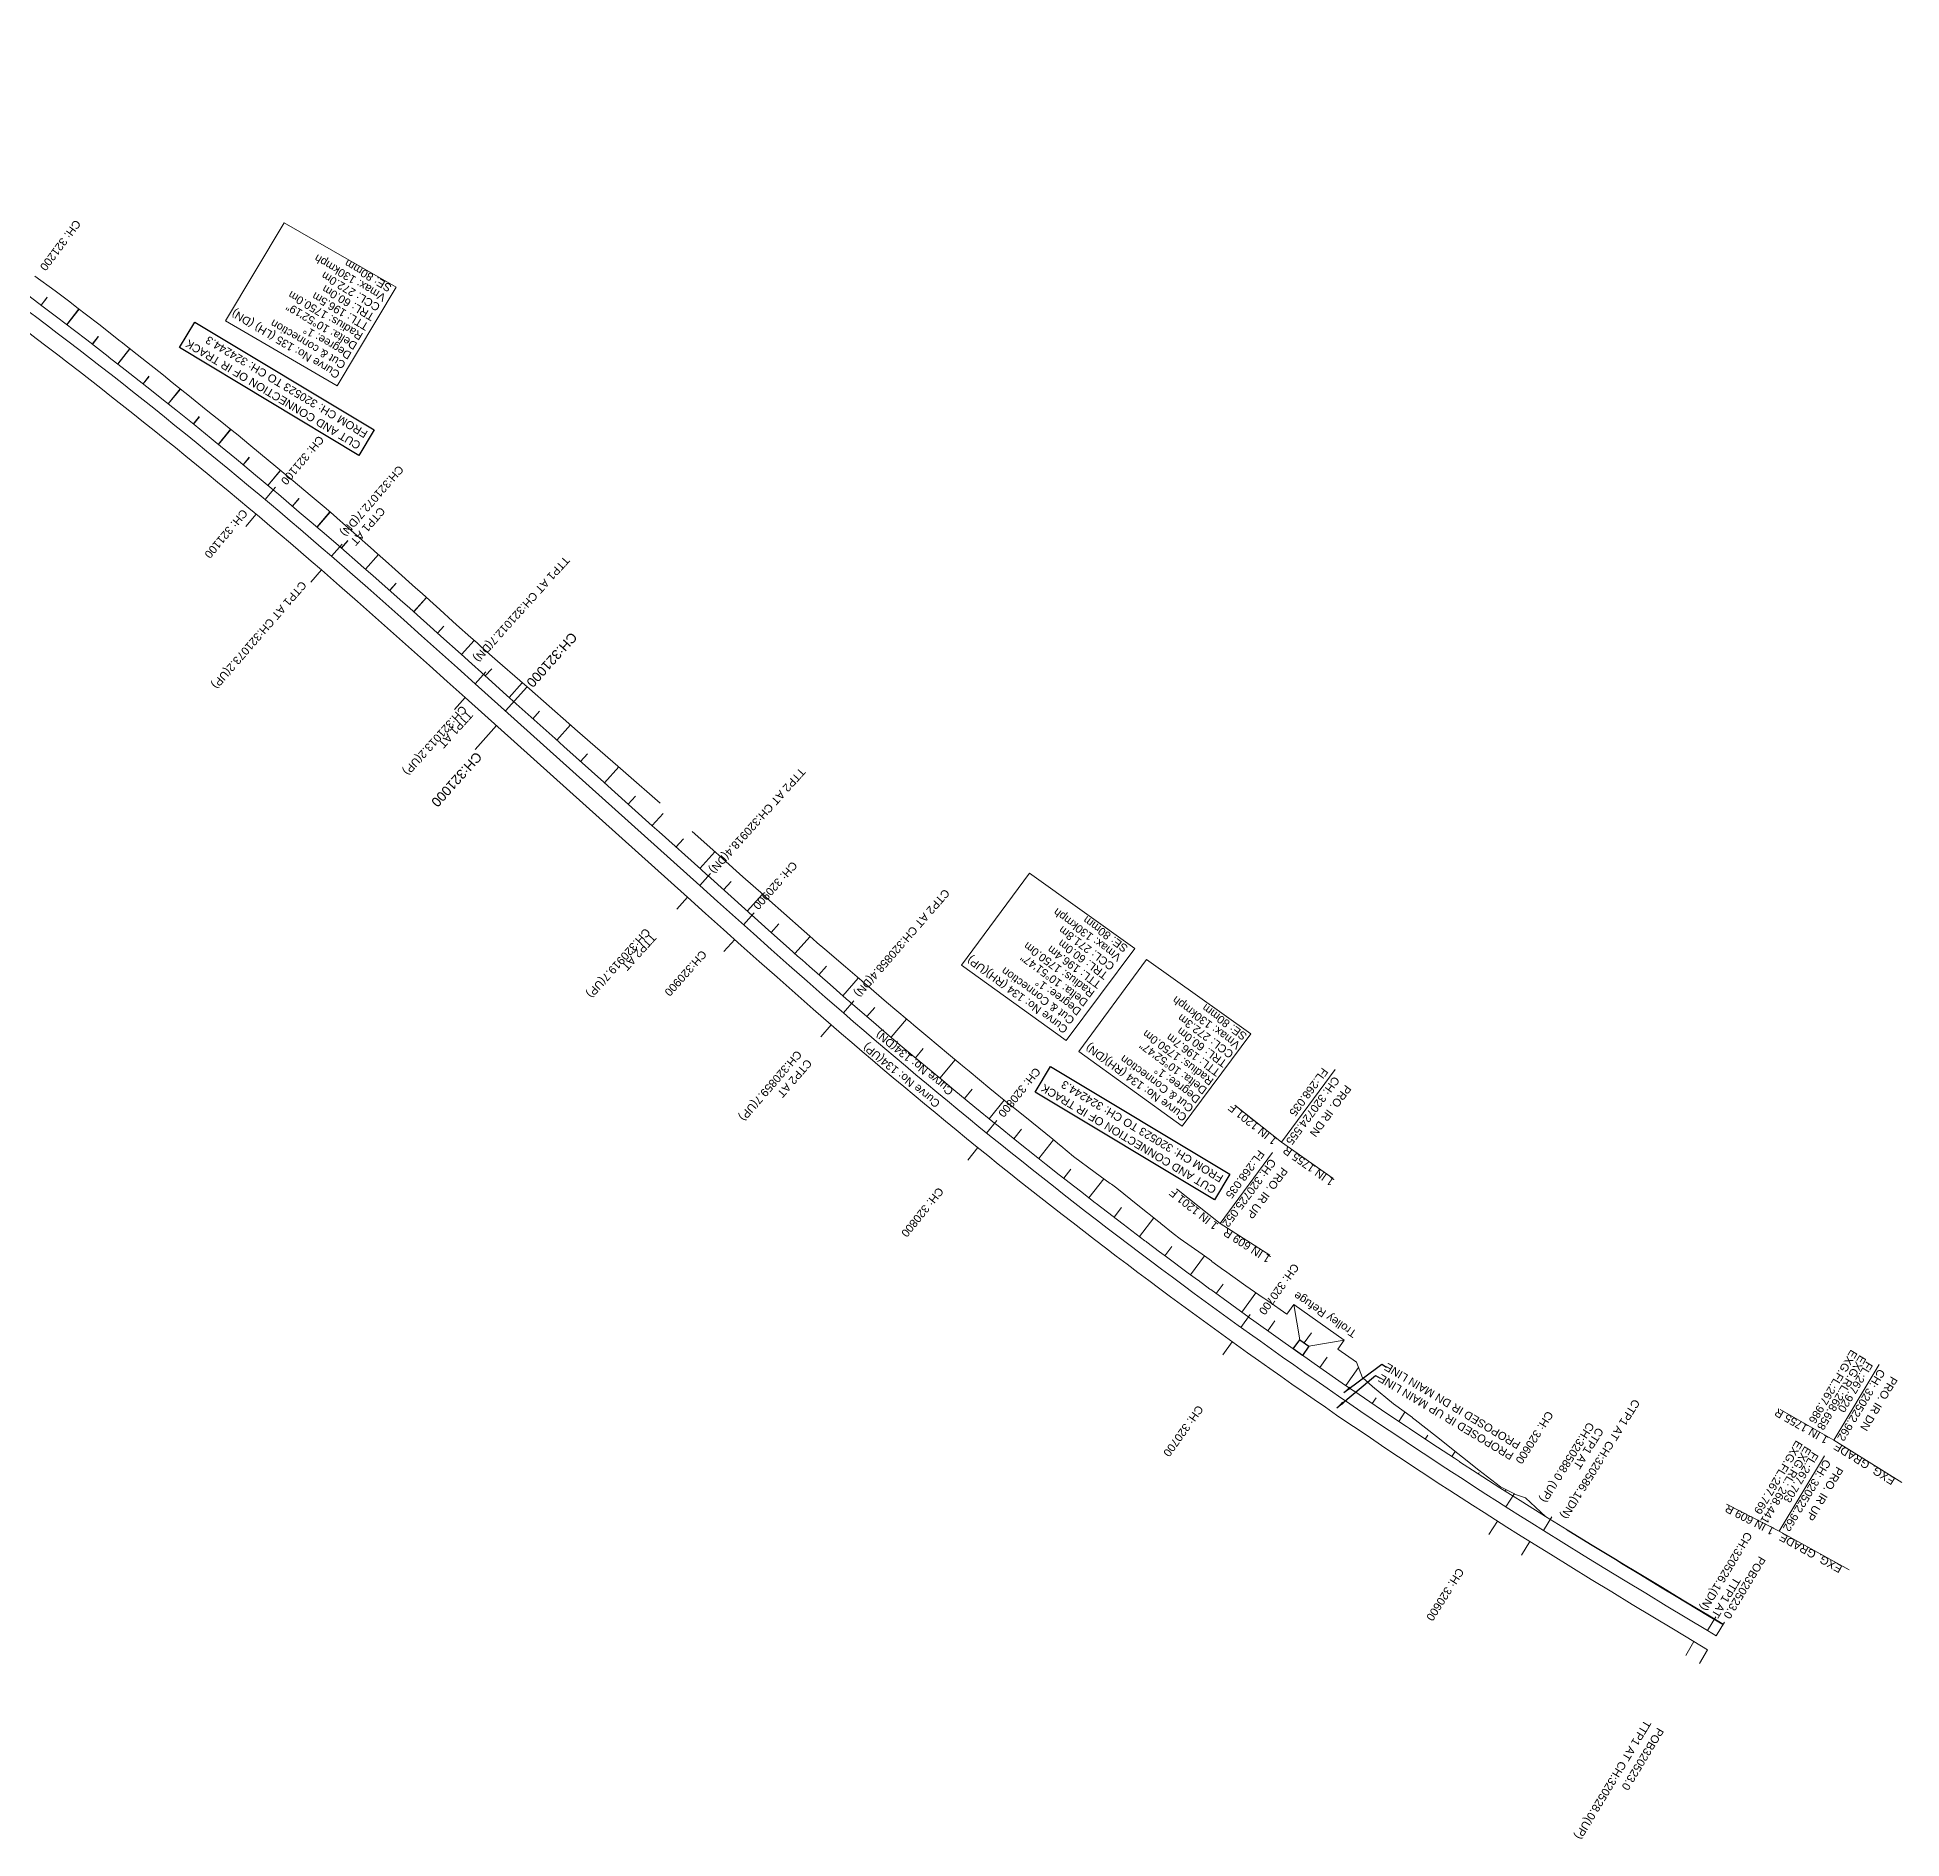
# Model space of a CAD drawing. Header units: metres. Extents: x 615788 to 628025, y 3391429 to 3398897.
# Drawn here: x 627442 to 628025, y 3391429 to 3391992 of the extents above; entities that cross this region are included whole.
import ezdxf
from ezdxf.enums import TextEntityAlignment as Align

# ---------------------------------------------------------------- set-up
doc = ezdxf.new("R2010")
doc.units = ezdxf.units.M
doc.header["$MEASUREMENT"] = 0
for name, color, linetype in [('Cut & Conn', 190, 'Continuous'), ('Cut & Conn curves dn', 190, 'Continuous'), ('Cut & Conn curves up', 190, 'Continuous'), ('cut conn grades dn', 190, 'Continuous'), ('cut conn grades up', 190, 'Continuous'), ('IR PROPOSALS', 190, 'Continuous'), ('Trolley Refuse', 10, 'Continuous')]:
    doc.layers.add(name, color=color, linetype=linetype)
for name, color, linetype, lineweight in [('PROPOSED DFCC TOE LINE', 239, 'Continuous', 0), ('PROPOSED DFCC TOE SLOPES', 239, 'Continuous', 0), ('PROPOSED FORMATION LINE - PLAN', 187, 'Continuous', 0)]:
    doc.layers.add(name, color=color, linetype=linetype, lineweight=lineweight)
doc.styles.get("Standard").update_dxf_attribs({"font": 'arial.ttf'})
doc.styles.add('Style-Arial', font='arial.ttf')
doc.dimstyles.new('ISO-25', dxfattribs={"dimtxt": 2.5, "dimasz": 2.5, "dimexe": 1.25, "dimexo": 0.625, "dimtad": 1, "dimtxsty": 'Standard', "dimcen": 2.5, "dimadec": 0, "dimazin": 0, "dimtfac": 1, "dimtmove": 0, "dimatfit": 3, "dimfxl": 1, "dimarcsym": 0})

msp = doc.modelspace()

# ---------------------------------------------------------------- linework, layer by layer
at = {"layer": 'Cut & Conn', "linetype": 'Continuous', "lineweight": 0, "flags": 128}
for points in [[(627966.699, 3391492.6628), (627963.9728, 3391494.3034), (627957.5469, 3391498.1711), (627951.1232, 3391502.0421), (627944.7036, 3391505.9201), (627938.2903, 3391509.8084), (627931.8853, 3391513.7105), (627925.4908, 3391517.6296), (627919.1089, 3391521.5694), (627912.7418, 3391525.533, -0.03891731), (627694.0237, 3391687.247), (627688.3679, 3391692.1727), (627682.7307, 3391697.1196), (627677.1094, 3391702.0846), (627671.5015, 3391707.0646), (627665.9042, 3391712.0566), (627660.3149, 3391717.0576), (627654.7311, 3391722.0646), (627649.1498, 3391727.0747), (627579.0104, 3391790.047), (627573.4292, 3391795.0571), (627567.8453, 3391800.0641), (627562.2561, 3391805.0651), (627556.6588, 3391810.0571), (627551.0508, 3391815.0371), (627545.4295, 3391820.0021), (627539.7923, 3391824.9489), (627534.1365, 3391829.8747, 0.03888351), (627315.6188, 3391991.4634)], [(627964.0395, 3391488.2463), (627959.7561, 3391490.8256), (627953.3314, 3391494.6951), (627946.9088, 3391498.5681), (627940.4903, 3391502.4479), (627934.0781, 3391506.3381), (627927.6743, 3391510.242), (627921.2809, 3391514.1631), (627914.9002, 3391518.1046), (627908.5342, 3391522.0702, -0.03884429), (627690.2488, 3391683.5135), (627684.5931, 3391688.4392), (627678.9558, 3391693.3861), (627673.3346, 3391698.351), (627667.7266, 3391703.331), (627662.1293, 3391708.3231), (627656.5401, 3391713.3241), (627650.9562, 3391718.3311), (627645.375, 3391723.3411), (627575.845, 3391785.7664), (627570.2637, 3391790.7764), (627564.6798, 3391795.7834), (627559.0906, 3391800.7844), (627553.4933, 3391805.7764), (627547.8854, 3391810.7564), (627542.2641, 3391815.7214), (627536.6268, 3391820.6683), (627530.9711, 3391825.594, 0.03888351), (627312.4533, 3391987.1827)]]:
    msp.add_lwpolyline(points, format="xyb", dxfattribs=at)
for points in [[(627516.5815, 3391851.436), (627513.3648, 3391847.6081)], [(627507.3558, 3391839.1859), (627510.5736, 3391843.0129)], [(627534.1365, 3391829.8747), (627537.4126, 3391833.6519)], [(627530.9711, 3391825.594), (627527.695, 3391821.8167)], [(627579.0104, 3391790.047), (627582.3508, 3391793.7675)], [(627575.845, 3391785.7664), (627572.5046, 3391782.0459)], [(627595.1321, 3391789.0117), (627588.4515, 3391781.5707)], [(627578.9691, 3391769.5224), (627585.6498, 3391776.9634)], [(627649.1498, 3391727.0747), (627652.4902, 3391730.7952)], [(627645.375, 3391723.3411), (627642.0346, 3391719.6206)], [(627666.2025, 3391718.4973), (627662.8682, 3391714.7714)], [(627656.7346, 3391706.4391), (627660.068, 3391710.1658)], [(627694.0237, 3391687.247), (627697.2998, 3391691.0243)], [(627690.2488, 3391683.5135), (627686.9728, 3391679.7363)], [(627741.9414, 3391653.5933), (627738.7933, 3391649.7088)], [(627732.8895, 3391641.2653), (627736.0348, 3391645.1522)], [(627821.1603, 3391593.0574), (627818.2392, 3391588.9995)], [(627812.6079, 3391580.4421), (627815.5261, 3391584.5022)], [(627903.7073, 3391537.1447), (627901.0227, 3391532.9266)], [(627912.7418, 3391525.533), (627915.3929, 3391529.7723)], [(627895.67, 3391524.271), (627898.3514, 3391528.4912)], [(627908.5342, 3391522.0702), (627905.8818, 3391517.8317)], [(627963.9728, 3391494.3034), (627966.5508, 3391498.5875)], [(627966.699, 3391492.6628), (627969.277, 3391496.9469)], [(627959.7561, 3391490.8256), (627957.1768, 3391486.5422)], [(627964.0395, 3391488.2463), (627961.4602, 3391483.9629)]]:
    msp.add_lwpolyline(points, dxfattribs=at)
at = {"layer": 'Cut & Conn curves up', "lineweight": 0}
for points in [[(627554.3409, 3391913.9297), (627535.875, 3391883.1386), (627501.0139, 3391903.4028), (627519.2895, 3391934.0729)], [(627785.0371, 3391707.392), (627763.6217, 3391678.5743), (627730.9305, 3391702.1817), (627752.1446, 3391730.8978)], [(627821.3313, 3391680.6651), (627799.916, 3391651.8474), (627767.5514, 3391675.2134), (627788.7655, 3391703.9295)]]:
    msp.add_lwpolyline(points, close=True, dxfattribs=at)
at = {"layer": 'cut conn grades dn', "linetype": 'Continuous', "lineweight": 0}
for p, q in [((627847.6782, 3391669.555), (627830.8729, 3391646.8875)), ((628017.6623, 3391577.3525), (628003.483, 3391553.7898))]:
    msp.add_line(p, q, dxfattribs=at)
at = {"layer": 'cut conn grades dn', "linetype": 'Continuous', "lineweight": 0, "flags": 128}
for points in [[(627847.0715, 3391635.4547), (627830.8729, 3391646.8875), (627816.3616, 3391658.4335)], [(628003.483, 3391553.7898), (627986.6892, 3391563.3688)]]:
    msp.add_lwpolyline(points, dxfattribs=at)
at = {"layer": 'cut conn grades up', "linetype": 'Continuous', "lineweight": 0}
for p, q in [((627828.1158, 3391643.5898), (627811.7481, 3391621.4912)), ((628000.5305, 3391548.8834), (627986.3443, 3391525.3249))]:
    msp.add_line(p, q, dxfattribs=at)
at = {"layer": 'cut conn grades up', "linetype": 'Continuous', "lineweight": 0, "flags": 128}
for points in [[(627827.2488, 3391611.5508), (627811.7481, 3391621.4912), (627798.1219, 3391632.3228)], [(627986.3443, 3391525.3249), (627969.8945, 3391533.7793)]]:
    msp.add_lwpolyline(points, dxfattribs=at)
at = {"layer": 'cut conn grades up', "color": 7, "linetype": 'Continuous', "lineweight": 0, "flags": 128}
for points in [[(628024.6725, 3391540.5231), (628003.483, 3391553.7898)], [(628008.2281, 3391513.2377), (627986.3443, 3391525.3249)]]:
    msp.add_lwpolyline(points, dxfattribs=at)
at = {"layer": 'IR PROPOSALS'}
for points in [[(627547.4569, 3391869.3391), (627542.6672, 3391861.3677), (627486.6268, 3391895.0402), (627491.4165, 3391903.0116)], [(627814.7515, 3391636.8142), (627809.9618, 3391628.8428), (627753.9214, 3391662.5152), (627758.7111, 3391670.4866)]]:
    msp.add_lwpolyline(points, close=True, dxfattribs=at)
at = {"layer": 'PROPOSED DFCC TOE LINE', "lineweight": 0}
for points in [[(627441.4008, 3391917.404), (627447.7409, 3391912.7393), (627452.3119, 3391909.3226), (627454.5986, 3391907.5889), (627457.5653, 3391905.3303), (627461.3863, 3391902.3466), (627468.1363, 3391897.056), (627468.4394, 3391896.818), (627473.4396, 3391892.8775), (627474.8698, 3391891.745), (627481.5773, 3391886.4015), (627484.3631, 3391884.1669), (627488.2593, 3391881.0263), (627489.1914, 3391880.2722), (627494.9402, 3391875.6501), (627500.3426, 3391871.3805), (627501.6663, 3391870.3288), (627504.9402, 3391867.6623), (627508.3016, 3391864.8954), (627514.9039, 3391859.4219), (627516.1001, 3391858.4246), (627520.4895, 3391854.8062), (627521.5156, 3391853.9593), (627528.1155, 3391848.4814), (627531.7934, 3391845.3149), (627534.6088, 3391842.878), (627535.8872, 3391841.7681), (627541.0687, 3391837.2364), (627547.1924, 3391831.8261), (627547.5441, 3391831.514), (627551.0099, 3391828.4312), (627553.9878, 3391825.7724), (627560.4047, 3391820.0171), (627562.4298, 3391818.1986), (627565.9758, 3391815.0024), (627566.802, 3391814.2563), (627573.1874, 3391808.4985), (627577.6178, 3391804.5493), (627579.6027, 3391802.7899), (627580.9124, 3391801.629), (627586.0203, 3391797.0997), (627592.9124, 3391791.0486), (627595.9276, 3391788.4109), (627608.2358, 3391777.6345), (627610.9758, 3391775.2347), (627623.6076, 3391764.2589), (627626.0801, 3391762.121), (627636.7574, 3391752.7903)], [(627646.8239, 3391743.8492), (627654.1461, 3391737.3131), (627656.0433, 3391735.6201), (627656.2414, 3391735.4443), (627662.6486, 3391729.759), (627669.0431, 3391724.0768), (627669.3363, 3391723.8144), (627670.9694, 3391722.3533), (627675.4128, 3391718.3841), (627681.7857, 3391712.7123), (627684.5003, 3391710.3746), (627685.8775, 3391709.1606), (627688.2207, 3391707.128), (627694.6631, 3391701.5703), (627699.7646, 3391697.2037), (627700.9294, 3391696.2285), (627701.1307, 3391696.0601), (627707.554, 3391690.6276), (627713.9549, 3391685.1698), (627715.0895, 3391684.2079), (627716.0326, 3391683.4096), (627720.39, 3391679.7524), (627726.8638, 3391674.3813), (627730.4985, 3391671.3479), (627731.2468, 3391670.7243), (627733.3253, 3391668.9958), (627739.8069, 3391663.6342), (627745.9504, 3391658.6241), (627746.3315, 3391658.325), (627746.5533, 3391658.1509), (627752.9386, 3391653.1185), (627759.4391, 3391647.7786), (627761.503, 3391646.0677), (627761.9556, 3391645.6932), (627765.9261, 3391642.4193), (627772.6526, 3391637.3646), (627777.3873, 3391633.9876), (627777.7474, 3391633.7317), (627779.5077, 3391632.4793), (627786.0677, 3391627.2118), (627792.615, 3391621.9241), (627793.006, 3391621.61), (627793.2597, 3391621.4064), (627797.0888, 3391618.3432), (627799.2152, 3391616.7027), (627806.0957, 3391611.8564), (627808.9951, 3391609.7512), (627809.1805, 3391609.6167), (627812.9005, 3391606.91), (627813.1436, 3391606.7332), (627819.716, 3391601.9788), (627825.2227, 3391598.2537), (627825.3486, 3391598.1688), (627826.6888, 3391597.2671), (627832.5803, 3391593.1214), (627834.7516, 3391596.1711), (627850.4989, 3391584.959), (627848.5285, 3391582.1916), (627854.3313, 3391578.0921), (627856.2314, 3391573.2707), (627856.28, 3391573.2291), (627859.3897, 3391570.5795), (627865.8873, 3391565.1437), (627871.7932, 3391560.8), (627871.8208, 3391560.7805), (627872.6748, 3391560.1271), (627879.3618, 3391554.9512), (627885.9454, 3391549.6055), (627887.446, 3391548.4084), (627887.4542, 3391548.4019), (627892.601, 3391544.3558), (627899.3278, 3391539.2029), (627903.7201, 3391536.9486), (627903.7244, 3391536.9473), (627907.1617, 3391535.7873), (627913.4371, 3391529.905), (627920.1801, 3391525.7472), (627920.1806, 3391525.7468), (627920.6977, 3391525.429), (627927.9764, 3391520.9705), (627935.287, 3391516.5519), (627937.2033, 3391515.3906), (627942.6008, 3391512.1265), (627949.9246, 3391507.7048), (627954.2927, 3391505.0763), (627957.2611, 3391503.2916), (627964.5969, 3391498.8646), (627968.9004, 3391496.3187)]]:
    msp.add_lwpolyline(points, dxfattribs=at)
at = {"layer": 'PROPOSED DFCC TOE SLOPES', "flags": 128}
for points in [[(627443.3961, 3391908.3025), (627445.2396, 3391910.7628)], [(627443.4382, 3391908.2709), (627445.296, 3391910.721)], [(627451.4064, 3391902.2288), (627455.1516, 3391907.1679)], [(627451.4514, 3391902.1944), (627455.227, 3391907.1105)], [(627459.3824, 3391896.1034), (627461.2554, 3391898.5423)], [(627459.4207, 3391896.0737), (627461.3064, 3391898.5025)], [(627467.3196, 3391889.9412), (627471.0571, 3391894.7551)], [(627467.3634, 3391889.9069), (627471.1297, 3391894.6979)], [(627475.2251, 3391883.7267), (627477.0946, 3391886.105)], [(627475.2626, 3391883.6971), (627477.1443, 3391886.0655)], [(627483.0921, 3391877.4763), (627486.8288, 3391882.1794)], [(627483.1349, 3391877.4422), (627486.8992, 3391882.1226)], [(627490.9273, 3391871.1749), (627492.8081, 3391873.5135)], [(627490.9694, 3391871.141), (627492.864, 3391873.4685)], [(627498.725, 3391864.8282), (627502.59, 3391869.5765)], [(627498.7678, 3391864.793), (627502.6615, 3391869.5182)], [(627506.4853, 3391858.4337), (627508.4356, 3391860.8006)], [(627506.5218, 3391858.4034), (627508.4843, 3391860.7602)], [(627514.2065, 3391852.0045), (627518.1472, 3391856.737)], [(627514.2501, 3391851.968), (627518.2204, 3391856.6767)], [(627521.8951, 3391845.5218), (627523.9096, 3391847.911)], [(627521.9311, 3391845.4913), (627523.9581, 3391847.8704)], [(627529.543, 3391839.006), (627533.5918, 3391843.7583)], [(627529.5853, 3391838.9698), (627533.6625, 3391843.6971)], [(627537.158, 3391832.4387), (627539.1778, 3391834.7806)], [(627537.1973, 3391832.4045), (627539.2301, 3391834.7347)], [(627544.7329, 3391825.8307), (627548.7529, 3391830.4388)], [(627544.7667, 3391825.8011), (627548.8088, 3391830.3891)], [(627552.2702, 3391819.1906), (627554.2688, 3391821.4592)], [(627552.2933, 3391819.1701), (627554.2994, 3391821.4319)], [(627559.7746, 3391812.5345), (627563.7461, 3391817.0122)], [(627559.7963, 3391812.5152), (627563.7817, 3391816.98)], [(627567.2566, 3391805.856), (627569.2325, 3391808.0695)], [(627567.268, 3391805.8457), (627569.2476, 3391808.056)], [(627574.7173, 3391799.1742), (627578.6845, 3391803.6038)], [(627574.7245, 3391799.1678), (627578.6964, 3391803.5932)], [(627582.1665, 3391792.4882), (627584.1731, 3391794.724)], [(627582.1677, 3391792.4872), (627584.1747, 3391794.7226)], [(627589.6087, 3391785.8065), (627593.698, 3391790.3613)], [(627597.0497, 3391779.1259), (627599.1365, 3391781.4501)], [(627604.4907, 3391772.4452), (627608.7474, 3391777.1864)], [(627611.9317, 3391765.7645), (627614.1104, 3391768.1912)], [(627619.3727, 3391759.0839), (627623.8392, 3391764.0586)], [(627626.8138, 3391752.4032), (627629.097, 3391754.9463)], [(627634.2548, 3391745.7225), (627637.6907, 3391749.5496)], [(627641.6958, 3391739.0419), (627644.0345, 3391741.6467)], [(627649.1365, 3391732.3614), (627653.8329, 3391737.5927)], [(627656.5757, 3391725.6835), (627658.9394, 3391728.3182)], [(627664.0134, 3391719.0151), (627668.765, 3391724.3239)], [(627671.4562, 3391712.3648), (627673.8273, 3391715.0248)], [(627678.9073, 3391705.7392), (627683.6565, 3391711.1012)], [(627686.3792, 3391699.1474), (627688.7707, 3391701.8689)], [(627693.8705, 3391692.5902), (627698.6878, 3391698.1254)], [(627701.3942, 3391686.08), (627703.8242, 3391688.9034)], [(627708.9504, 3391679.6112), (627713.7951, 3391685.3061)], [(627716.5463, 3391673.1898), (627718.9612, 3391676.0621)], [(627724.1768, 3391666.8094), (627728.9925, 3391672.6048)], [(627731.8473, 3391660.4757), (627734.2297, 3391663.3763)], [(627739.5522, 3391654.1807), (627744.2726, 3391659.9923)], [(627747.2916, 3391647.9312), (627749.6611, 3391650.8827)], [(627755.0642, 3391641.727), (627759.6954, 3391647.5662)], [(627762.8767, 3391635.5704), (627765.131, 3391638.4466)], [(627770.7222, 3391629.4547), (627775.3559, 3391635.4364)], [(627778.6046, 3391623.387), (627780.9319, 3391626.427)], [(627786.5214, 3391617.3597), (627790.9776, 3391623.2464)], [(627794.4684, 3391611.3781), (627796.5994, 3391614.2274)], [(627802.4498, 3391605.4463), (627806.8041, 3391611.342)], [(627810.4693, 3391599.5604), (627812.6444, 3391602.5407)], [(627818.5204, 3391593.7175), (627822.9169, 3391599.8135)], [(627836.6087, 3391585.132), (627834.7516, 3391596.1711)], [(627826.606, 3391587.9225), (627828.8374, 3391591.0537)], [(627838.0343, 3391584.117), (627840.3298, 3391587.341)], [(627839.4599, 3391583.102), (627850.4989, 3391584.959)], [(627842.8711, 3391576.4652), (627845.1386, 3391579.7246)], [(627851.0516, 3391570.8112), (627854.9587, 3391576.5002)], [(627859.2689, 3391565.2037), (627860.4542, 3391566.9506)], [(627867.5159, 3391559.6395), (627869.4496, 3391562.5237)], [(627875.7948, 3391554.1242), (627876.5803, 3391555.3102)], [(627884.1038, 3391548.6539), (627885.1493, 3391550.252)], [(627892.4428, 3391543.2331), (627892.7115, 3391543.6492)], [(627900.8128, 3391537.8619), (627901.0908, 3391538.298)], [(627913.4279, 3391529.8902), (627913.4371, 3391529.905)], [(627917.6526, 3391527.2592), (627917.6735, 3391527.2928)], [(627926.1392, 3391522.0523), (627926.1586, 3391522.084)], [(627934.6154, 3391516.8134), (627934.6798, 3391516.9189)], [(627943.1743, 3391511.6944), (627943.2124, 3391511.7572)], [(627951.6777, 3391506.4654), (627951.7594, 3391506.6007)], [(627960.2763, 3391501.3767), (627960.3184, 3391501.4466)], [(627968.7983, 3391496.1491), (627968.9004, 3391496.3187)]]:
    msp.add_lwpolyline(points, dxfattribs=at)
at = {"layer": 'PROPOSED FORMATION LINE - PLAN', "lineweight": 0, "flags": 128}
msp.add_lwpolyline([(627968.7983, 3391496.1491), (627964.5149, 3391498.7284), (627957.1753, 3391503.1492), (627954.209, 3391504.9375), (627949.8443, 3391507.5719), (627942.525, 3391512.0015), (627937.1341, 3391515.2771), (627935.2206, 3391516.443), (627927.9341, 3391520.9017), (627920.6688, 3391525.3824), (627920.1529, 3391525.7021), (627920.1524, 3391525.7024), (627913.4279, 3391529.8902), (627906.2773, 3391534.3891), (627903.2987, 3391536.2774), (627903.2951, 3391536.2797), (627899.1486, 3391538.9226), (627892.042, 3391543.4907), (627886.5684, 3391547.0424), (627886.5597, 3391547.0481), (627884.9576, 3391548.0932), (627877.8957, 3391552.7301), (627870.8564, 3391557.4011), (627869.9622, 3391557.998), (627869.934, 3391558.0168), (627863.8398, 3391562.1063), (627856.8461, 3391566.8455), (627853.4823, 3391569.1426), (627853.4297, 3391569.1786), (627849.8755, 3391571.6185), (627842.9282, 3391576.4254), (627837.1309, 3391580.4748), (627837.052, 3391580.5301), (627836.0043, 3391581.2658), (627829.1039, 3391586.1399), (627822.2273, 3391591.0473), (627820.91, 3391591.9932), (627820.7862, 3391592.0821), (627815.3746, 3391595.9881), (627808.7895, 3391600.7838), (627808.5459, 3391600.9621), (627804.8218, 3391603.6962), (627804.6366, 3391603.8325), (627801.7415, 3391605.9691), (627794.9614, 3391611.0091), (627792.8025, 3391612.6247), (627788.8684, 3391615.5822), (627788.6077, 3391615.7788), (627788.2059, 3391616.082), (627781.475, 3391621.1876), (627774.7691, 3391626.3258), (627773.0519, 3391627.6499), (627772.7009, 3391627.9209), (627768.0881, 3391631.4965), (627761.4323, 3391636.6995), (627757.3743, 3391639.8974), (627756.9116, 3391640.2633), (627754.8019, 3391641.9348), (627748.1969, 3391647.2022), (627741.8377, 3391652.3234), (627741.6176, 3391652.5016), (627741.2395, 3391652.8077), (627735.064, 3391657.8328), (627728.5365, 3391663.1958), (627726.4442, 3391664.9261), (627725.6909, 3391665.5503), (627722.035, 3391668.5904), (627715.5598, 3391674.0165), (627711.1956, 3391677.7039), (627710.2494, 3391678.5067), (627709.1109, 3391679.474), (627702.6887, 3391684.9627), (627696.2932, 3391690.4825), (627696.0941, 3391690.6551), (627694.9424, 3391691.6552), (627689.8627, 3391696.0861), (627683.4509, 3391701.7209), (627681.1194, 3391703.7802), (627679.7409, 3391705), (627677.0541, 3391707.3824), (627670.6683, 3391713.0661), (627666.2182, 3391717.0416), (627664.5831, 3391718.5047), (627664.2896, 3391718.7674), (627657.9141, 3391724.4821), (627651.5379, 3391730.2054), (627651.3408, 3391730.3824), (627649.4487, 3391732.0811), (627636.4588, 3391743.7437), (627634.2962, 3391745.6853), (627621.5767, 3391757.1051), (627619.145, 3391759.2883), (627606.6947, 3391770.4664), (627603.9847, 3391772.8995), (627591.8127, 3391783.8278), (627588.832, 3391786.5039), (627582.0079, 3391792.6307), (627576.9288, 3391797.1901), (627575.6268, 3391798.3584), (627573.6534, 3391800.1284), (627569.2369, 3391804.0859), (627562.8342, 3391809.8088), (627562.0046, 3391810.5487), (627558.4454, 3391813.7182), (627556.4146, 3391815.5226), (627549.9743, 3391821.2226), (627546.9861, 3391823.8541), (627543.5092, 3391826.9043), (627543.1563, 3391827.213), (627537.0154, 3391832.563), (627531.8248, 3391837.0471), (627530.5455, 3391838.1469), (627527.7282, 3391840.5614), (627524.0486, 3391843.6993), (627517.5248, 3391849.2201), (627516.5104, 3391850.0737), (627512.1658, 3391853.7147), (627510.9743, 3391854.7091), (627504.3971, 3391860.1663), (627501.0481, 3391862.9244), (627497.7936, 3391865.5914), (627496.4888, 3391866.657), (627491.1637, 3391870.9844), (627485.4399, 3391875.5976), (627484.5078, 3391876.3451), (627480.6116, 3391879.4584), (627477.8258, 3391881.6734), (627471.1181, 3391886.9692), (627469.6879, 3391888.0915), (627464.6878, 3391891.9965), (627464.3847, 3391892.2323), (627457.6258, 3391897.4627), (627453.7942, 3391900.4046), (627450.8416, 3391902.6602), (627448.566, 3391904.3919), (627444.0323, 3391907.8246), (627437.7608, 3391912.5353)], dxfattribs=at)
at = {"layer": 'Trolley Refuse', "color": 190}
msp.add_lwpolyline([(627836.6087, 3391585.132), (627839.4599, 3391583.102), (627837.4298, 3391580.2508), (627834.5787, 3391582.2808)], close=True, dxfattribs=at)

# ---------------------------------------------------------------- texts
at = {"layer": 'Cut & Conn', "linetype": 'Continuous', "lineweight": 0}
for s, p in [('PROPOSED IR DN MAIN LINE', (627864.0576, 3391578.0201, 266.1105)), ('PROPOSED IR UP MAIN LINE', (627862.0732, 3391574.5105, -1.4889))]:
    msp.add_text(s, height=2.5, rotation=149.0682259, dxfattribs=at).set_placement(p, align=Align.RIGHT)
at = {"layer": 'Cut & Conn', "lineweight": 0, "line_spacing_factor": 0.6, "style": 'Style-Arial'}
for s, insert, char_height, attachment_point, rotation in [('CH: 321200', (627443.8359, 3391919.5461), 2.5, 6, 233.2327266), ('CH: 321100', (627519.0538, 3391852.717), 2.5, 6, 229.9586821), ('CH: 321100', (627507.1744, 3391844.0291), 2.5, 4, 229.9426761), ('TTP1 AT CH:321012.7(DN)', (627578.8991, 3391797.6108), 2.5, 6, 228.0819489), ('CH:321000', (627595.8682, 3391789.6366), 3, 6, 228.0819489), ('CH:321000', (627580.2862, 3391768.0411), 3, 4, 228.0819489), ('TTP2 AT CH:320918.4(DN)', (627652.5462, 3391731.5346), 2.5, 6, 228.0819489), ('CH: 320900', (627666.5234, 3391720.0858), 2.5, 6, 228.1746381), ('CTP2 AT CH:320858.4(DN)', (627697.9067, 3391692.8964), 2.5, 6, 229.0644704), ('CH:320900', (627650.6437, 3391706.2023), 2.5, 4, 228.1882621), ('CH: 320800', (627743.1632, 3391655.1486), 2.5, 6, 230.9774052), ('CH: 320800', (627724.603, 3391632.2048), 2.5, 4, 231.0202254), ('CH: 320700', (627824.6781, 3391593.3694), 2.5, 6, 234.2514498), ('CH: 320700', (627805.6823, 3391564.1877), 2.5, 4, 234.2942699), ('CTP1 AT CH:320586.1(DN)', (627918.7283, 3391529.6677), 2.5, 6, 237.9791628), ('CH: 320600', (627904.9311, 3391546.7279), 2.5, 6, 237.5254943), ('CH:320588.0 (UP)', (627927.4385, 3391559.1484), 2.5, 4, 237.9624525), ('CTP1 AT ', (627930.6199, 3391557.2926), 2.5, 4, 237.9624525), ('POB320523.0', (627969.904, 3391498.3047), 2.5, 6, 238.9616843), ('CH: 320600', (627887.0424, 3391513.4194), 2.5, 4, 237.5683145), ('POB320523.0', (627949.414, 3391463.5391), 2.5, 4, 238.944974)]:
    msp.add_mtext(s, dxfattribs=dict(at, insert=insert, char_height=char_height, attachment_point=attachment_point, rotation=rotation))
at = {"layer": 'Cut & Conn', "lineweight": 0, "char_height": 2.5, "line_spacing_factor": 0.6, "style": 'Style-Arial'}
for s, insert, width, attachment_point, rotation in [('\\pxsm1;CTP1 AT CH:321072.7(DN)', (627538.922, 3391835.4273), 27.850716, 6, 229.0644704), ('CTP1 AT CH:321073.2(UP)', (627525.3282, 3391821.7755), 58.639772, 4, 229.0644704), ('TTP1 AT \\PCH:321013.2(UP)', (627576.3591, 3391782.0353), 45.958022, 4, 228.0819489), ('TTP2 AT CH:320919.7(UP)', (627633.6901, 3391712.5001), 15.833333, 4, 228.0819489), ('\\pxsm1;CTP2 AT CH:320859.7(UP)', (627681.6469, 3391673.8015), 27.793014, 4, 229.0644704), ('\\pxsm1;TTP1 AT CH:320526.1(DN)', (627964.1073, 3391499.8772), 28.043638, 6, 238.9616843), ('TTP1 AT CH:320528.0(UP)', (627945.1307, 3391466.1184), 50.220795, 4, 238.944974)]:
    msp.add_mtext(s, dxfattribs=dict(at, insert=insert, width=width, attachment_point=attachment_point, rotation=rotation))
at = {"layer": 'Cut & Conn curves dn', "lineweight": 0, "style": 'Style-Arial'}
msp.add_text('Curve No: 134(DN)', height=2.5, rotation=141, dxfattribs=at).set_placement((627728.6551, 3391663.1847))
at = {"layer": 'Cut & Conn curves dn', "lineweight": 0, "insert": (627783.1923, 3391707.9595), "char_height": 2.5, "attachment_point": 7, "rotation": 143.5134614, "line_spacing_factor": 0.84, "style": 'Style-Arial'}
msp.add_mtext('Curve No: 134 (RH)(UP)\\PCut & Connection \\PDegree: 1%%D\\PDelta: 10%%D51\'47"\\PRadius: 1750.0m\\PTTL: 196.4m\\PTRL: 60.0m\\PCCL: 271.8m\\PVmax: 130kmph\\PSE: 80mm', dxfattribs=at)
at = {"layer": 'Cut & Conn curves up', "lineweight": 0, "style": 'Style-Arial'}
msp.add_text('Curve No: 134(UP)', height=2.5, rotation=141, dxfattribs=at).set_placement((627724.4914, 3391659.317))
at = {"layer": 'Cut & Conn curves up', "lineweight": 0, "char_height": 2.5, "attachment_point": 7, "line_spacing_factor": 0.84, "style": 'Style-Arial'}
for s, insert, rotation in [('Curve No: 135 (LH) (DN)\\PCut & connection\\PDegree: 1%%D\\PDelta: 10%%D52\'19"\\PRadius: 1750.0m\\PTTL: 196.5m\\PTRL: 60.0m\\PCCL: 272.0m\\PVmax: 130kmph\\PSE: 80mm', (627553.1805, 3391914.4302), 149.1834653), ('Curve No: 134 (RH)(DN)\\PCut & Connection\\PDegree: 1%%D\\PDelta: 10%%D52\'47"\\PRadius: 1750.0m\\PTTL: 196.7m\\PTRL: 60.0m\\PCCL: 272.3m\\PVmax: 130kmph\\PSE: 80mm', (627820.3682, 3391680.5077), 143.5218166)]:
    msp.add_mtext(s, dxfattribs=dict(at, insert=insert, rotation=rotation))
at = {"layer": 'cut conn grades dn', "lineweight": 0, "char_height": 2.5, "attachment_point": 4, "line_spacing_factor": 1.08, "style": 'Style-Arial'}
for s, insert, rotation in [('PRO. IR DN \\PCH: 320724.555\\PFL:268.035', (627848.2753, 3391666.9099), 233.447492), ('PRO. IR DN \\PCH: 320522.962\\PFL:267.920', (628018.586, 3391575.6153), 238.9616843)]:
    msp.add_mtext(s, dxfattribs=dict(at, insert=insert, rotation=rotation))
at = {"layer": 'cut conn grades dn', "lineweight": 13, "char_height": 2.5, "line_spacing_factor": 0.84, "style": 'Style-Arial'}
for s, insert, attachment_point, rotation in [('1 IN 1201 F', (627829.8241, 3391647.7504), 7, 141.492272), ('1 IN 1755 R', (627832.4911, 3391645.7822), 9, 144.7859041), ('1 IN 1755 R', (628002.0659, 3391554.6181), 7, 150.3000964)]:
    msp.add_mtext(s, dxfattribs=dict(at, insert=insert, attachment_point=attachment_point, rotation=rotation))
at = {"layer": 'cut conn grades up', "color": 7, "style": 'Style-Arial'}
for s, p in [('EXG.FL:267.986', (628008.8486, 3391582.2663)), ('EXG.RL:268.658', (628011.6069, 3391580.5556)), ('EXG.FL:267.769', (627991.7367, 3391553.9106)), ('EXG.RL: 268.441', (627994.4443, 3391552.1253))]:
    msp.add_text(s, height=2.5, rotation=239.1181118, dxfattribs=at).set_placement(p)
at = {"layer": 'cut conn grades up', "lineweight": 0, "char_height": 2.5, "attachment_point": 4, "line_spacing_factor": 1.08, "style": 'Style-Arial'}
for s, insert, rotation in [('PRO. IR UP \\PCH: 320725.052\\PFL:268.035', (627828.3965, 3391641.2121), 233.474054), ('PRO. IR UP \\PCH: 320522.962\\PFL:267.703', (628001.6165, 3391547.4016), 238.944974)]:
    msp.add_mtext(s, dxfattribs=dict(at, insert=insert, rotation=rotation))
at = {"layer": 'cut conn grades up', "lineweight": 13, "char_height": 2.5, "line_spacing_factor": 0.84, "style": 'Style-Arial'}
for s, insert, attachment_point, rotation in [('1 IN 1201 F', (627811.4019, 3391621.2092), 7, 141.5183751), ('1 IN 609 R', (627813.7913, 3391620.0663), 9, 147.3283921), ('1 IN 609 R', (627985.1818, 3391526.1877), 7, 152.7993121)]:
    msp.add_mtext(s, dxfattribs=dict(at, insert=insert, attachment_point=attachment_point, rotation=rotation))
at = {"layer": 'cut conn grades up', "color": 7, "linetype": 'Continuous', "lineweight": 0, "char_height": 2.5, "attachment_point": 7, "line_spacing_factor": 0.84, "style": 'Style-Arial'}
for insert, rotation in [((628022.8944, 3391541.7531), 147.9493559), ((628006.3853, 3391514.3685), 151.0865222)]:
    msp.add_mtext('EXG. GRADE', dxfattribs=dict(at, insert=insert, rotation=rotation))
at = {"layer": 'IR PROPOSALS', "char_height": 2.5, "width": 70.806072, "attachment_point": 1, "rotation": 149}
for insert in [(627542.2395, 3391863.083), (627809.5342, 3391630.558)]:
    msp.add_mtext('\\pxql;CUT AND CONNECTION OF IR TRACK FROM CH: {\\fArial|b0|i0|c0|p39;320523} TO CH: {\\fArial|b0|i0|c0|p39;324244.3}', dxfattribs=dict(at, insert=insert))
at = {"layer": 'Trolley Refuse', "color": 190}
msp.add_text('Trolley Refuge', height=2.5, rotation=146.1975908, dxfattribs=at).set_placement((627854.6347, 3391587.675))

# ---------------------------------------------------------------- leaders
at = {"layer": 'Cut & Conn', "linetype": 'Continuous', "lineweight": 0}
for points in [[(627850.4249, 3391568.6609, 266.1105), (627862.2319, 3391577.4938, 266.1105), (627863.7125, 3391576.6043, 266.1105)], [(627848.2059, 3391563.8592, -1.4889), (627860.2475, 3391573.9842, -1.4889), (627861.7281, 3391573.0947, -1.4889)]]:
    msp.add_leader(points, dimstyle='ISO-25', override={"dimtxt": 3, "dimasz": 2.5, "dimgap": 0.625, "dimtad": 0, "dimdec": 3, "dimzin": 2, "dimtdec": 3}, dxfattribs=at)

doc.saveas('drawing.dxf')
